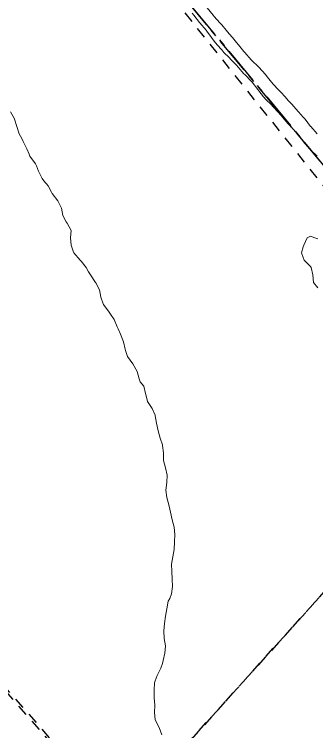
# Model space of a CAD drawing. Header units: centimetres. Extents: x 0 to 642158, y -847 to 649707.
# Drawn here: x 616722.25 to 616742.66, y 621220.46 to 621268.82 of the extents above; entities that cross this region are included whole.
import ezdxf

# ---------------------------------------------------------------- set-up
doc = ezdxf.new("R2010")
doc.units = ezdxf.units.CM
doc.header["$MEASUREMENT"] = 0
doc.linetypes.add('CENTERX2', pattern=[4, 2.5, -0.5, 0.5, -0.5])
doc.linetypes.add('JIS_02_0.7', pattern=[1.35, 0.75, -0.6])
doc.layers.add('SPW_parcellaire cadastral', color=7, linetype='CENTERX2', lineweight=25, true_color=0xff0542)
doc.layers.add('WAL_parcellaire agricole', color=7, linetype='JIS_02_0.7', lineweight=25)
doc.layers.add('WAL_topographie 0.5', color=253, linetype='Continuous', lineweight=20)

msp = doc.modelspace()

# ---------------------------------------------------------------- linework, layer by layer
at = {"layer": 'SPW_parcellaire cadastral'}
for points in [[(616759.547, 621253.317), (616758.203, 621251.915), (616755.27, 621248.854), (616753.119, 621246.609), (616718.835, 621287.856), (616605.696, 621453.681), (616596.393, 621467.821), (616601.598, 621471.483), (616697.336, 621332.785), (616727.057, 621293.296), (616749.116, 621266.152), (616759.547, 621253.317)], [(616718.835, 621287.856), (616753.119, 621246.609), (616783.079, 621216.904), (616803.88, 621199.445), (616825.651, 621183.795), (616841.151, 621171.07), (616772.42, 621142.06), (616722.671, 621121.06), (616716.437, 621128.668)]]:
    msp.add_lwpolyline(points, dxfattribs=at)
at = {"layer": 'WAL_parcellaire agricole'}
for points in [[(616810.251, 621070.768), (616781.35, 621080.764), (616765.85, 621085.362), (616748.357, 621090.818), (616682.918, 621169.639), (616661.738, 621197.449), (616602.087, 621269.369), (616526.994, 621299.499), (616576.822, 621338.338), (616533.815, 621402.665), (616552.813, 621416.834), (616582.717, 621382.138), (616635.423, 621323.445), (616688.43, 621261.152), (616732.293, 621211.325), (616828.245, 621125.169), (616881.648, 621072.228), (616874.217, 621071.21), (616845.277, 621069.528), (616834.321, 621069.895), (616821.725, 621073.496), (616819.913, 621067.675), (616810.251, 621070.768)], [(616635.423, 621323.445), (616673.319, 621352.016), (616713.492, 621294.188), (616745.83, 621253.858), (616755.498, 621243.526), (616729.279, 621214.505), (616688.43, 621261.152), (616635.423, 621323.445)], [(616729.279, 621214.505), (616755.498, 621243.526), (616799.169, 621200.865), (616838.173, 621169.87), (616922.849, 621078.881), (616887.651, 621066.277), (616828.245, 621125.169), (616732.293, 621211.325), (616729.279, 621214.505)]]:
    msp.add_lwpolyline(points, dxfattribs=at)
at = {"layer": 'WAL_topographie 0.5'}
for points in [[(616742.705, 621260.75), (616742.262, 621261.25), (616742.25, 621261.263), (616741.879, 621261.75), (616741.75, 621261.885), (616741.432, 621262.25), (616741.25, 621262.437), (616740.978, 621262.75), (616740.75, 621263.009), (616740.538, 621263.25), (616740.25, 621263.564), (616740.069, 621263.75), (616739.75, 621264.083), (616739.615, 621264.25), (616739.25, 621264.695), (616739.208, 621264.75), (616738.764, 621265.25), (616738.75, 621265.264), (616738.25, 621265.739), (616738.24, 621265.75), (616737.805, 621266.25), (616737.75, 621266.317), (616737.396, 621266.75), (616737.25, 621266.914), (616736.971, 621267.25), (616736.75, 621267.499), (616736.545, 621267.75), (616736.25, 621268.101), (616736.128, 621268.25), (616735.75, 621268.669), (616735.681, 621268.75), (616735.262, 621269.25)], [(616742.693, 621259.25), (616742.25, 621259.674), (616742.175, 621259.75), (616741.755, 621260.25), (616741.75, 621260.256), (616741.359, 621260.75), (616741.25, 621260.884), (616740.909, 621261.25), (616740.75, 621261.44), (616740.479, 621261.75), (616740.25, 621262.018), (616740.032, 621262.25), (616739.75, 621262.556), (616739.561, 621262.75), (616739.25, 621263.064), (616739.069, 621263.25), (616738.75, 621263.664), (616738.688, 621263.75), (616738.307, 621264.25), (616738.25, 621264.314), (616737.814, 621264.75), (616737.75, 621264.815), (616737.368, 621265.25), (616737.25, 621265.388), (616736.901, 621265.75), (616736.75, 621265.911), (616736.405, 621266.25), (616736.25, 621266.425), (616735.955, 621266.75), (616735.75, 621267.004), (616735.564, 621267.25), (616735.25, 621267.685), (616735.194, 621267.75), (616734.77, 621268.25), (616734.75, 621268.275), (616734.358, 621268.75), (616734.25, 621268.889)], [(616722, 621262.25), (616722.25, 621261.779), (616722.262, 621261.75), (616722.426, 621261.25), (616722.577, 621260.75), (616722.75, 621260.45), (616722.854, 621260.25), (616723.093, 621259.75), (616723.25, 621259.383), (616723.306, 621259.25), (616723.667, 621258.75), (616723.75, 621258.611), (616723.877, 621258.25), (616724.125, 621257.75), (616724.25, 621257.597), (616724.528, 621257.25), (616724.75, 621256.833), (616724.794, 621256.75), (616725.182, 621256.25), (616725.25, 621256.114), (616725.424, 621255.75), (616725.528, 621255.25), (616725.75, 621254.829), (616725.815, 621254.75), (616726.083, 621254.25), (616726.05, 621253.75), (616726.088, 621253.25), (616726.25, 621252.792), (616726.271, 621252.75), (616726.692, 621252.25), (616726.75, 621252.178), (616727.096, 621251.75), (616727.25, 621251.464), (616727.387, 621251.25), (616727.719, 621250.75), (616727.75, 621250.719), (616727.992, 621250.25), (616728.083, 621249.75), (616728.25, 621249.292), (616728.268, 621249.25), (616728.662, 621248.75), (616728.75, 621248.6), (616728.983, 621248.25), (616729.183, 621247.75), (616729.25, 621247.617), (616729.427, 621247.25), (616729.618, 621246.75), (616729.724, 621246.25), (616729.75, 621246.15), (616729.898, 621245.75), (616730.25, 621245.25), (616730.25, 621245.25), (616730.55, 621244.75), (616730.667, 621244.25), (616730.75, 621244.042), (616730.984, 621243.75), (616731.114, 621243.25), (616731.23, 621242.75), (616731.25, 621242.725), (616731.547, 621242.25), (616731.75, 621241.786), (616731.766, 621241.75), (616731.858, 621241.25), (616731.95, 621240.75), (616732.088, 621240.25), (616732.25, 621239.788), (616732.264, 621239.75), (616732.311, 621239.25), (616732.328, 621238.75), (616732.462, 621238.25), (616732.562, 621237.75), (616732.538, 621237.25), (616732.482, 621236.75), (616732.536, 621236.25), (616732.691, 621235.75), (616732.75, 621235.464), (616732.804, 621235.25), (616732.907, 621234.75), (616733.034, 621234.25), (616733.095, 621233.75), (616733.065, 621233.25), (616733.04, 621232.75), (616732.95, 621232.25), (616732.867, 621231.75), (616732.886, 621231.25), (616732.899, 621230.75), (616732.924, 621230.25), (616732.86, 621229.75), (616732.75, 621229.429), (616732.631, 621229.25), (616732.536, 621228.75), (616732.456, 621228.25), (616732.395, 621227.75), (616732.353, 621227.25), (616732.355, 621226.75), (616732.455, 621226.25), (616732.417, 621225.75), (616732.29, 621225.25), (616732.25, 621225.062), (616732.146, 621224.75), (616731.889, 621224.25), (616731.75, 621223.893), (616731.706, 621223.75), (616731.696, 621223.25), (616731.7, 621222.75), (616731.735, 621222.25), (616731.712, 621221.75), (616731.75, 621221.25), (616731.75, 621221.25), (616732.017, 621220.75), (616732.204, 621220.25)], [(616742.75, 621253.675), (616742.536, 621253.75), (616742.25, 621253.868), (616742.028, 621253.75), (616741.792, 621253.25), (616741.75, 621253.15), (616741.645, 621252.75), (616741.75, 621252.417), (616741.821, 621252.25), (616742.25, 621251.821), (616742.288, 621251.75), (616742.411, 621251.25), (616742.454, 621250.75), (616742.75, 621250.389)]]:
    msp.add_lwpolyline(points, dxfattribs=at)

doc.saveas('drawing.dxf')
